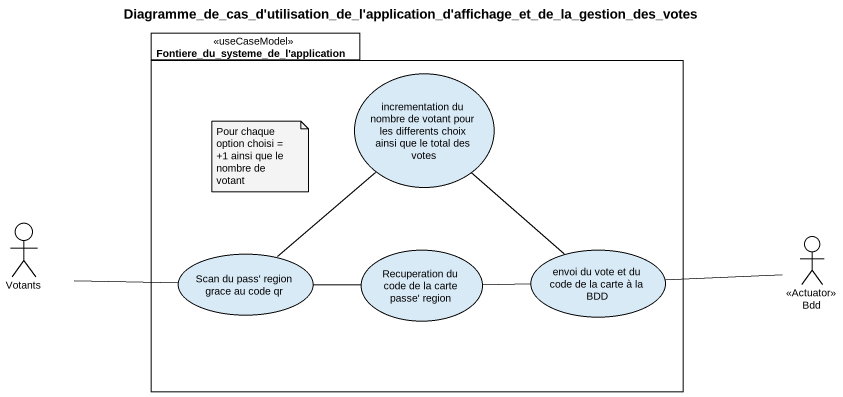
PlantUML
@startuml
title Diagramme_de_cas_d'utilisation_de_l'application_d'affichage_et_de_la_gestion_des_votes
package "Fontiere_du_systeme_de_l'application" as Fontiere_du_systeme_de_l <<useCaseModel>> {
  usecase "incrementation du nombre de votant pour les differents choix ainsi que le total des votes" as incrementation_du_nombre_de
  usecase "Scan du pass' region grace au code qr" as Scan_du_pass_region_grace
  usecase "Recuperation du code de la carte passe' region" as Recuperation_du_code_de_la
  usecase "envoi du vote et du code de la carte à la BDD" as envoi_du_vote_et_du_code_de
}
actor Votants
actor Bdd <<Actuator>>
incrementation_du_nombre_de -- envoi_du_vote_et_du_code_de
Votants -right- Scan_du_pass_region_grace
Scan_du_pass_region_grace -up- incrementation_du_nombre_de
Scan_du_pass_region_grace -right- Recuperation_du_code_de_la
Recuperation_du_code_de_la -right- envoi_du_vote_et_du_code_de
Bdd -left- envoi_du_vote_et_du_code_de
note as N1
  Pour chaque option choisi = +1 ainsi que le nombre de votant
end note
@enduml
